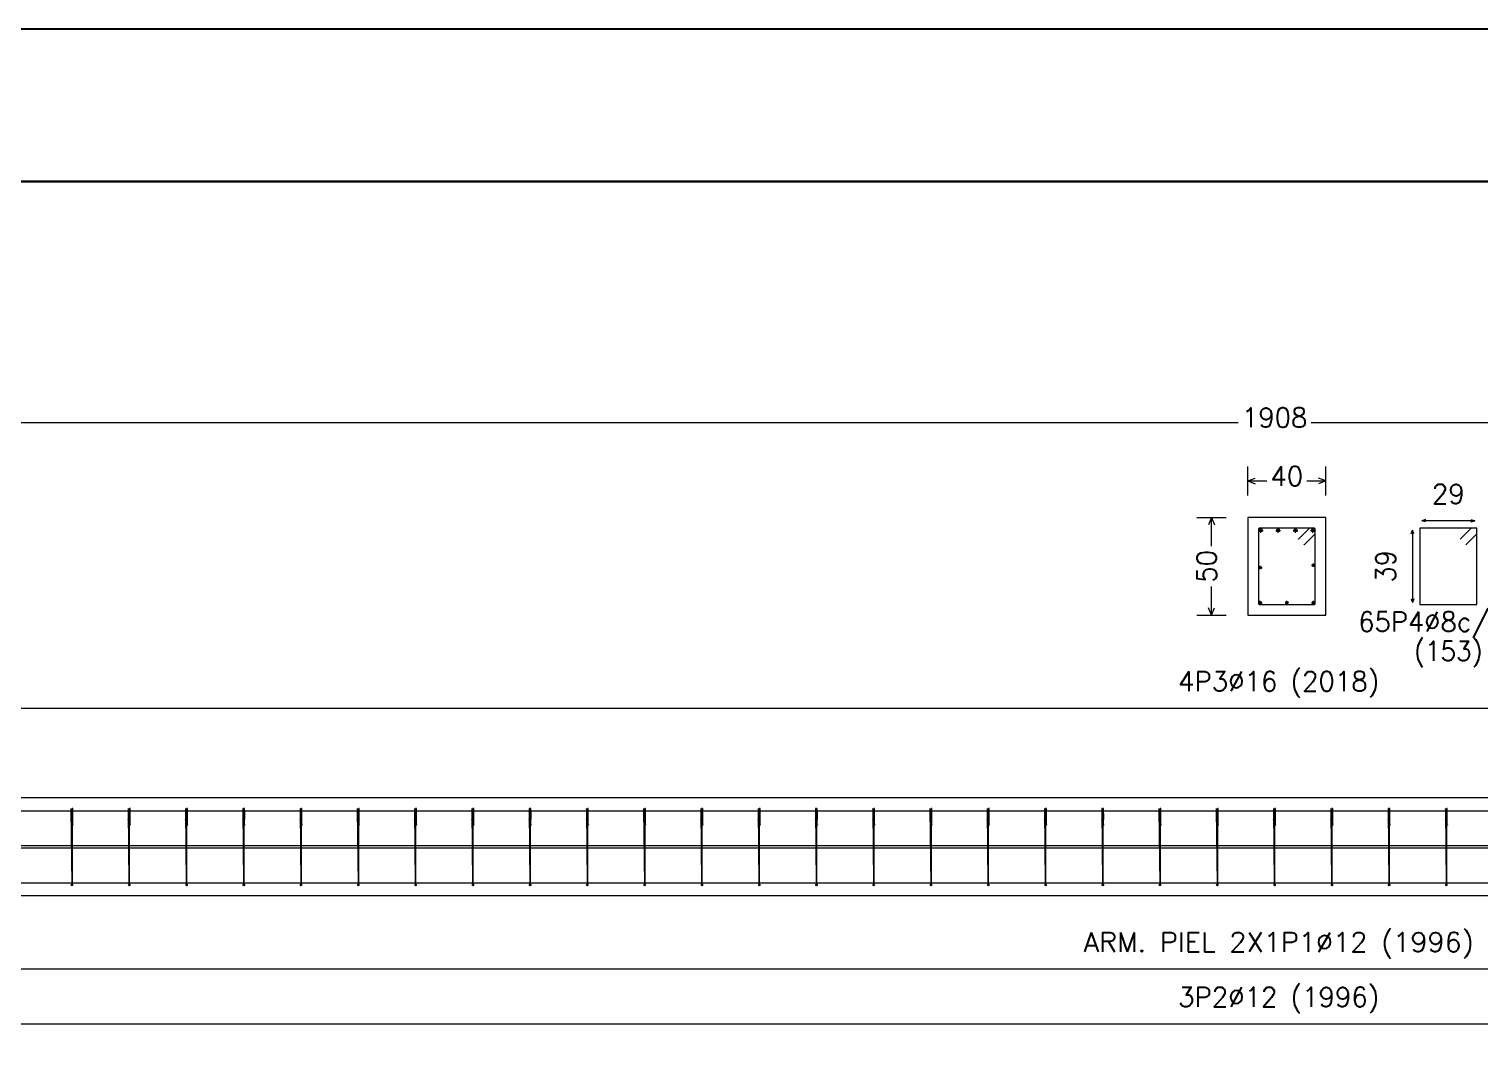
# Model space of a CAD drawing. Header units: millimetres. Extents: x -252 to 259, y -4 to 137.
# Drawn here: x 225.4 to 234.91, y 46.38 to 53 of the extents above; entities that cross this region are included whole.
import ezdxf
from ezdxf.enums import TextEntityAlignment as Align

# ---------------------------------------------------------------- set-up
doc = ezdxf.new("R2010")
doc.units = ezdxf.units.MM
doc.layers.get('0').update_dxf_attribs({"lineweight": 0})
for name, color, linetype, lineweight in [('CIM_COTAS', 2, 'Continuous', 0), ('CIM_DIB_ARMADOS', 4, 'Continuous', 0), ('CIM_GEOMETRIA', 2, 'Continuous', 0), ('CIM_TXT_ARMADOS', 3, 'Continuous', 0)]:
    doc.layers.add(name, color=color, linetype=linetype, lineweight=lineweight)
doc.layers.add('VG', color=7, linetype='Continuous')
doc.styles.add('CYPETXT', font='romans__.ttf', dxfattribs={"height": 0.2})

# ---------------------------------------------------------------- blocks, each defined once
blk = doc.blocks.new('PLANTILLA')
at = {"layer": 'VG'}
for p, q in [((72904.7103, 49224.7112), (72862.7103, 49224.7112)), ((72864.7103, 49223.7112), (72903.7103, 49223.7112))]:
    blk.add_line(p, q, dxfattribs=at)
blk.add_lwpolyline([(72864.7103, 49223.7112), (72864.7103, 49196.0112), (72885.7103, 49196.0112), (72885.7103, 49199.6112), (72903.6603, 49199.5612), (72903.7103, 49223.7112), (72864.7103, 49223.7112)], close=True, dxfattribs=at)

msp = doc.modelspace()

# ---------------------------------------------------------------- hatches: boundary and pattern name
at = {"layer": 'CIM_DIB_ARMADOS'}
h = msp.add_hatch(color=256, dxfattribs=at)
edge = h.paths.add_edge_path()
edge.add_arc((233.7232, 49.6533), 0.00102, 0, 360)
h = msp.add_hatch(color=256, dxfattribs=at)
edge = h.paths.add_edge_path()
edge.add_arc((233.7604, 49.6162), 0.00102, 0, 360)
h = msp.add_hatch(color=256, dxfattribs=at)
edge = h.paths.add_edge_path()
edge.add_arc((225.673, 47.8159), 0.00102, 0, 360)
h = msp.add_hatch(color=256, dxfattribs=at)
edge = h.paths.add_edge_path()
edge.add_arc((225.6841, 47.7788), 0.00102, 0, 360)
h = msp.add_hatch(color=256, dxfattribs=at)
edge = h.paths.add_edge_path()
edge.add_arc((226.0486, 47.8159), 0.00102, 0, 360)
h = msp.add_hatch(color=256, dxfattribs=at)
edge = h.paths.add_edge_path()
edge.add_arc((226.0597, 47.7788), 0.00102, 0, 360)
h = msp.add_hatch(color=256, dxfattribs=at)
edge = h.paths.add_edge_path()
edge.add_arc((226.4241, 47.8159), 0.00102, 0, 360)
h = msp.add_hatch(color=256, dxfattribs=at)
edge = h.paths.add_edge_path()
edge.add_arc((226.4353, 47.7788), 0.00102, 0, 360)
h = msp.add_hatch(color=256, dxfattribs=at)
edge = h.paths.add_edge_path()
edge.add_arc((226.7997, 47.8159), 0.00102, 0, 360)
h = msp.add_hatch(color=256, dxfattribs=at)
edge = h.paths.add_edge_path()
edge.add_arc((226.8108, 47.7788), 0.00102, 0, 360)
h = msp.add_hatch(color=256, dxfattribs=at)
edge = h.paths.add_edge_path()
edge.add_arc((227.1753, 47.8159), 0.00102, 0, 360)
h = msp.add_hatch(color=256, dxfattribs=at)
edge = h.paths.add_edge_path()
edge.add_arc((227.1864, 47.7788), 0.00102, 0, 360)
h = msp.add_hatch(color=256, dxfattribs=at)
edge = h.paths.add_edge_path()
edge.add_arc((227.5509, 47.8159), 0.00102, 0, 360)
h = msp.add_hatch(color=256, dxfattribs=at)
edge = h.paths.add_edge_path()
edge.add_arc((227.562, 47.7788), 0.00102, 0, 360)
h = msp.add_hatch(color=256, dxfattribs=at)
edge = h.paths.add_edge_path()
edge.add_arc((227.9264, 47.8159), 0.00102, 0, 360)
h = msp.add_hatch(color=256, dxfattribs=at)
edge = h.paths.add_edge_path()
edge.add_arc((227.9376, 47.7788), 0.00102, 0, 360)
h = msp.add_hatch(color=256, dxfattribs=at)
edge = h.paths.add_edge_path()
edge.add_arc((228.302, 47.8159), 0.00102, 0, 360)
h = msp.add_hatch(color=256, dxfattribs=at)
edge = h.paths.add_edge_path()
edge.add_arc((228.3131, 47.7788), 0.00102, 0, 360)
h = msp.add_hatch(color=256, dxfattribs=at)
edge = h.paths.add_edge_path()
edge.add_arc((228.6776, 47.8159), 0.00102, 0, 360)
h = msp.add_hatch(color=256, dxfattribs=at)
edge = h.paths.add_edge_path()
edge.add_arc((228.6887, 47.7788), 0.00102, 0, 360)
h = msp.add_hatch(color=256, dxfattribs=at)
edge = h.paths.add_edge_path()
edge.add_arc((229.0531, 47.8159), 0.00102, 0, 360)
h = msp.add_hatch(color=256, dxfattribs=at)
edge = h.paths.add_edge_path()
edge.add_arc((229.0643, 47.7788), 0.00102, 0, 360)
h = msp.add_hatch(color=256, dxfattribs=at)
edge = h.paths.add_edge_path()
edge.add_arc((229.4287, 47.8159), 0.00102, 0, 360)
h = msp.add_hatch(color=256, dxfattribs=at)
edge = h.paths.add_edge_path()
edge.add_arc((229.4398, 47.7788), 0.00102, 0, 360)
h = msp.add_hatch(color=256, dxfattribs=at)
edge = h.paths.add_edge_path()
edge.add_arc((229.8043, 47.8159), 0.00102, 0, 360)
h = msp.add_hatch(color=256, dxfattribs=at)
edge = h.paths.add_edge_path()
edge.add_arc((229.8154, 47.7788), 0.00102, 0, 360)
h = msp.add_hatch(color=256, dxfattribs=at)
edge = h.paths.add_edge_path()
edge.add_arc((230.1799, 47.8159), 0.00102, 0, 360)
h = msp.add_hatch(color=256, dxfattribs=at)
edge = h.paths.add_edge_path()
edge.add_arc((230.191, 47.7788), 0.00102, 0, 360)
h = msp.add_hatch(color=256, dxfattribs=at)
edge = h.paths.add_edge_path()
edge.add_arc((230.5554, 47.8159), 0.00102, 0, 360)
h = msp.add_hatch(color=256, dxfattribs=at)
edge = h.paths.add_edge_path()
edge.add_arc((230.5666, 47.7788), 0.00102, 0, 360)
h = msp.add_hatch(color=256, dxfattribs=at)
edge = h.paths.add_edge_path()
edge.add_arc((230.931, 47.8159), 0.00102, 0, 360)
h = msp.add_hatch(color=256, dxfattribs=at)
edge = h.paths.add_edge_path()
edge.add_arc((230.9421, 47.7788), 0.00102, 0, 360)
h = msp.add_hatch(color=256, dxfattribs=at)
edge = h.paths.add_edge_path()
edge.add_arc((231.3066, 47.8159), 0.00102, 0, 360)
h = msp.add_hatch(color=256, dxfattribs=at)
edge = h.paths.add_edge_path()
edge.add_arc((231.3177, 47.7788), 0.00102, 0, 360)
h = msp.add_hatch(color=256, dxfattribs=at)
edge = h.paths.add_edge_path()
edge.add_arc((231.6822, 47.8159), 0.00102, 0, 360)
h = msp.add_hatch(color=256, dxfattribs=at)
edge = h.paths.add_edge_path()
edge.add_arc((231.6933, 47.7788), 0.00102, 0, 360)
h = msp.add_hatch(color=256, dxfattribs=at)
edge = h.paths.add_edge_path()
edge.add_arc((232.0577, 47.8159), 0.00102, 0, 360)
h = msp.add_hatch(color=256, dxfattribs=at)
edge = h.paths.add_edge_path()
edge.add_arc((232.0688, 47.7788), 0.00102, 0, 360)
h = msp.add_hatch(color=256, dxfattribs=at)
edge = h.paths.add_edge_path()
edge.add_arc((232.4333, 47.8159), 0.00102, 0, 360)
h = msp.add_hatch(color=256, dxfattribs=at)
edge = h.paths.add_edge_path()
edge.add_arc((232.4444, 47.7788), 0.00102, 0, 360)
h = msp.add_hatch(color=256, dxfattribs=at)
edge = h.paths.add_edge_path()
edge.add_arc((232.8089, 47.8159), 0.00102, 0, 360)
h = msp.add_hatch(color=256, dxfattribs=at)
edge = h.paths.add_edge_path()
edge.add_arc((232.82, 47.7788), 0.00102, 0, 360)
h = msp.add_hatch(color=256, dxfattribs=at)
edge = h.paths.add_edge_path()
edge.add_arc((233.1844, 47.8159), 0.00102, 0, 360)
h = msp.add_hatch(color=256, dxfattribs=at)
edge = h.paths.add_edge_path()
edge.add_arc((233.1956, 47.7788), 0.00102, 0, 360)
h = msp.add_hatch(color=256, dxfattribs=at)
edge = h.paths.add_edge_path()
edge.add_arc((233.56, 47.8159), 0.00102, 0, 360)
h = msp.add_hatch(color=256, dxfattribs=at)
edge = h.paths.add_edge_path()
edge.add_arc((233.5711, 47.7788), 0.00102, 0, 360)
h = msp.add_hatch(color=256, dxfattribs=at)
edge = h.paths.add_edge_path()
edge.add_arc((233.9356, 47.8159), 0.00102, 0, 360)
h = msp.add_hatch(color=256, dxfattribs=at)
edge = h.paths.add_edge_path()
edge.add_arc((233.9467, 47.7788), 0.00102, 0, 360)
h = msp.add_hatch(color=256, dxfattribs=at)
edge = h.paths.add_edge_path()
edge.add_arc((234.3112, 47.8159), 0.00102, 0, 360)
h = msp.add_hatch(color=256, dxfattribs=at)
edge = h.paths.add_edge_path()
edge.add_arc((234.3223, 47.7788), 0.00102, 0, 360)
h = msp.add_hatch(color=256, dxfattribs=at)
edge = h.paths.add_edge_path()
edge.add_arc((234.6867, 47.8159), 0.00102, 0, 360)
h = msp.add_hatch(color=256, dxfattribs=at)
edge = h.paths.add_edge_path()
edge.add_arc((234.6979, 47.7788), 0.00102, 0, 360)

# ---------------------------------------------------------------- linework, layer by layer
at = {"layer": 'CIM_COTAS'}
for p, q in [((221.3547, 50.4185), (233.3269, 50.4185)), ((233.8049, 50.4185), (245.7771, 50.4185)), ((233.3899, 49.9385), (233.3899, 50.1305)), ((233.9019, 49.9385), (233.9019, 50.1305)), ((233.3899, 50.0345), (233.4379, 50.0537)), ((233.3899, 50.0345), (233.4379, 50.0153)), ((233.3899, 50.0345), (233.5144, 50.0345)), ((233.7774, 50.0345), (233.9019, 50.0345)), ((233.9019, 50.0345), (233.8539, 50.0537)), ((233.9019, 50.0345), (233.8539, 50.0153)), ((233.0563, 49.7949), (233.2483, 49.7949)), ((233.1523, 49.7949), (233.1331, 49.7469)), ((233.1523, 49.7949), (233.1715, 49.7469)), ((233.1523, 49.6064), (233.1523, 49.7949)), ((233.1523, 49.1549), (233.1523, 49.3433)), ((233.1523, 49.1549), (233.1331, 49.2029)), ((233.1523, 49.1549), (233.1715, 49.2029)), ((233.0563, 49.1549), (233.2483, 49.1549))]:
    msp.add_line(p, q, dxfattribs=at)
at = {"layer": 'CIM_DIB_ARMADOS'}
for p, q in [((233.459, 49.7104), (233.4897, 49.7104)), ((233.4744, 49.695), (233.4744, 49.7257)), ((233.5734, 49.7104), (233.6041, 49.7104)), ((233.5887, 49.695), (233.5887, 49.7257)), ((233.6877, 49.7104), (233.7184, 49.7104)), ((233.7031, 49.695), (233.7031, 49.7257)), ((233.8021, 49.7104), (233.8328, 49.7104)), ((233.8174, 49.695), (233.8174, 49.7257)), ((233.82, 49.471), (233.82, 49.4941)), ((233.4603, 49.4672), (233.4833, 49.4672)), ((233.4718, 49.4557), (233.4718, 49.4787)), ((233.8085, 49.4825), (233.8315, 49.4825)), ((233.4603, 49.2368), (233.4833, 49.2368)), ((233.4718, 49.2253), (233.4718, 49.2483)), ((233.6344, 49.2368), (233.6574, 49.2368)), ((233.6459, 49.2253), (233.6459, 49.2483)), ((233.8085, 49.2368), (233.8315, 49.2368)), ((233.82, 49.2253), (233.82, 49.2483))]:
    msp.add_line(p, q, dxfattribs=at)
for points in [[(233.7604, 49.6162), (233.8298, 49.6856), (233.832, 49.6889), (233.8328, 49.6929), (233.8328, 49.7155), (233.8314, 49.7206), (233.8277, 49.7244), (233.8225, 49.7257), (233.4692, 49.7257), (233.4641, 49.7244), (233.4604, 49.7206), (233.459, 49.7155), (233.459, 49.2342), (233.4604, 49.2291), (233.4641, 49.2254), (233.4692, 49.224), (233.8225, 49.224), (233.8277, 49.2254), (233.8314, 49.2291), (233.8328, 49.2342), (233.8328, 49.7155), (233.8314, 49.7206), (233.8277, 49.7244), (233.8225, 49.7257), (233.7999, 49.7257), (233.796, 49.725), (233.7927, 49.7227), (233.7232, 49.6533)], [(234.8192, 49.6162), (234.8917, 49.6886), (234.8917, 49.7257), (234.5179, 49.7257), (234.5179, 49.224), (234.8917, 49.224), (234.8917, 49.7257), (234.8545, 49.7257), (234.7821, 49.6533)], [(220.8529, 48.3305), (220.8529, 48.5456), (221.0667, 48.5456), (246.2251, 48.5456), (246.4683, 48.5456)], [(220.8529, 47.6579), (220.8529, 47.8576), (220.855, 47.8653), (220.8606, 47.8709), (220.8683, 47.8729), (221.0667, 47.8729), (246.2251, 47.8729), (246.4683, 47.8729)], [(225.6841, 47.7788), (225.6844, 47.8482), (225.6844, 47.8515), (225.6843, 47.8554), (225.6841, 47.8781), (225.684, 47.8832), (225.6839, 47.8869), (225.6839, 47.8883), (225.679, 47.8883), (225.679, 47.8869), (225.6789, 47.8832), (225.6789, 47.8781), (225.6789, 47.3968), (225.6789, 47.3917), (225.6789, 47.3879), (225.6789, 47.3865), (225.6789, 47.3879), (225.6788, 47.3917), (225.6788, 47.3968), (225.6739, 47.8781), (225.6738, 47.8832), (225.6737, 47.8869), (225.6736, 47.8883), (225.6733, 47.8883), (225.6733, 47.8875), (225.6732, 47.8853), (225.673, 47.8159)], [(226.0597, 47.7788), (226.0599, 47.8482), (226.0599, 47.8515), (226.0599, 47.8554), (226.0597, 47.8781), (226.0596, 47.8832), (226.0595, 47.8869), (226.0594, 47.8883), (226.0546, 47.8883), (226.0545, 47.8869), (226.0545, 47.8832), (226.0545, 47.8781), (226.0545, 47.3968), (226.0545, 47.3917), (226.0545, 47.3879), (226.0545, 47.3865), (226.0544, 47.3879), (226.0544, 47.3917), (226.0544, 47.3968), (226.0494, 47.8781), (226.0494, 47.8832), (226.0493, 47.8869), (226.0492, 47.8883), (226.0489, 47.8883), (226.0488, 47.8875), (226.0488, 47.8853), (226.0486, 47.8159)], [(226.4353, 47.7788), (226.4355, 47.8482), (226.4355, 47.8515), (226.4355, 47.8554), (226.4353, 47.8781), (226.4352, 47.8832), (226.4351, 47.8869), (226.435, 47.8883), (226.4302, 47.8883), (226.4301, 47.8869), (226.43, 47.8832), (226.43, 47.8781), (226.43, 47.3968), (226.43, 47.3917), (226.43, 47.3879), (226.43, 47.3865), (226.43, 47.3879), (226.43, 47.3917), (226.4299, 47.3968), (226.425, 47.8781), (226.4249, 47.8832), (226.4249, 47.8869), (226.4248, 47.8883), (226.4245, 47.8883), (226.4244, 47.8875), (226.4244, 47.8853), (226.4241, 47.8159)], [(226.8108, 47.7788), (226.8111, 47.8482), (226.8111, 47.8515), (226.8111, 47.8554), (226.8108, 47.8781), (226.8108, 47.8832), (226.8107, 47.8869), (226.8106, 47.8883), (226.8057, 47.8883), (226.8057, 47.8869), (226.8056, 47.8832), (226.8056, 47.8781), (226.8056, 47.3968), (226.8056, 47.3917), (226.8056, 47.3879), (226.8056, 47.3865), (226.8056, 47.3879), (226.8055, 47.3917), (226.8055, 47.3968), (226.8006, 47.8781), (226.8005, 47.8832), (226.8004, 47.8869), (226.8003, 47.8883), (226.8, 47.8883), (226.8, 47.8875), (226.8, 47.8853), (226.7997, 47.8159)], [(227.1864, 47.7788), (227.1867, 47.8482), (227.1867, 47.8515), (227.1866, 47.8554), (227.1864, 47.8781), (227.1863, 47.8832), (227.1862, 47.8869), (227.1862, 47.8883), (227.1813, 47.8883), (227.1812, 47.8869), (227.1812, 47.8832), (227.1812, 47.8781), (227.1812, 47.3968), (227.1812, 47.3917), (227.1812, 47.3879), (227.1812, 47.3865), (227.1812, 47.3879), (227.1811, 47.3917), (227.1811, 47.3968), (227.1762, 47.8781), (227.1761, 47.8832), (227.176, 47.8869), (227.1759, 47.8883), (227.1756, 47.8883), (227.1756, 47.8875), (227.1755, 47.8853), (227.1753, 47.8159)], [(227.562, 47.7788), (227.5622, 47.8482), (227.5622, 47.8515), (227.5622, 47.8554), (227.562, 47.8781), (227.5619, 47.8832), (227.5618, 47.8869), (227.5617, 47.8883), (227.5569, 47.8883), (227.5568, 47.8869), (227.5568, 47.8832), (227.5567, 47.8781), (227.5567, 47.3968), (227.5567, 47.3917), (227.5567, 47.3879), (227.5567, 47.3865), (227.5567, 47.3879), (227.5567, 47.3917), (227.5566, 47.3968), (227.5517, 47.8781), (227.5517, 47.8832), (227.5516, 47.8869), (227.5515, 47.8883), (227.5512, 47.8883), (227.5511, 47.8875), (227.5511, 47.8853), (227.5509, 47.8159)], [(227.9376, 47.7788), (227.9378, 47.8482), (227.9378, 47.8515), (227.9378, 47.8554), (227.9375, 47.8781), (227.9375, 47.8832), (227.9374, 47.8869), (227.9373, 47.8883), (227.9325, 47.8883), (227.9324, 47.8869), (227.9323, 47.8832), (227.9323, 47.8781), (227.9323, 47.3968), (227.9323, 47.3917), (227.9323, 47.3879), (227.9323, 47.3865), (227.9323, 47.3879), (227.9323, 47.3917), (227.9322, 47.3968), (227.9273, 47.8781), (227.9272, 47.8832), (227.9271, 47.8869), (227.9271, 47.8883), (227.9267, 47.8883), (227.9267, 47.8875), (227.9267, 47.8853), (227.9264, 47.8159)], [(228.3131, 47.7788), (228.3134, 47.8482), (228.3134, 47.8515), (228.3133, 47.8554), (228.3131, 47.8781), (228.313, 47.8832), (228.313, 47.8869), (228.3129, 47.8883), (228.308, 47.8883), (228.308, 47.8869), (228.3079, 47.8832), (228.3079, 47.8781), (228.3079, 47.3968), (228.3079, 47.3917), (228.3079, 47.3879), (228.3079, 47.3865), (228.3079, 47.3879), (228.3078, 47.3917), (228.3078, 47.3968), (228.3029, 47.8781), (228.3028, 47.8832), (228.3027, 47.8869), (228.3026, 47.8883), (228.3023, 47.8883), (228.3023, 47.8875), (228.3022, 47.8853), (228.302, 47.8159)], [(228.6887, 47.7788), (228.6889, 47.8482), (228.6889, 47.8515), (228.6889, 47.8554), (228.6887, 47.8781), (228.6886, 47.8832), (228.6885, 47.8869), (228.6884, 47.8883), (228.6836, 47.8883), (228.6835, 47.8869), (228.6835, 47.8832), (228.6835, 47.8781), (228.6835, 47.3968), (228.6835, 47.3917), (228.6835, 47.3879), (228.6835, 47.3865), (228.6834, 47.3879), (228.6834, 47.3917), (228.6834, 47.3968), (228.6784, 47.8781), (228.6784, 47.8832), (228.6783, 47.8869), (228.6782, 47.8883), (228.6779, 47.8883), (228.6778, 47.8875), (228.6778, 47.8853), (228.6776, 47.8159)], [(229.0643, 47.7788), (229.0645, 47.8482), (229.0645, 47.8515), (229.0645, 47.8554), (229.0643, 47.8781), (229.0642, 47.8832), (229.0641, 47.8869), (229.064, 47.8883), (229.0592, 47.8883), (229.0591, 47.8869), (229.059, 47.8832), (229.059, 47.8781), (229.059, 47.3968), (229.059, 47.3917), (229.059, 47.3879), (229.059, 47.3865), (229.059, 47.3879), (229.059, 47.3917), (229.0589, 47.3968), (229.054, 47.8781), (229.0539, 47.8832), (229.0539, 47.8869), (229.0538, 47.8883), (229.0535, 47.8883), (229.0534, 47.8875), (229.0534, 47.8853), (229.0531, 47.8159)], [(229.4398, 47.7788), (229.4401, 47.8482), (229.4401, 47.8515), (229.4401, 47.8554), (229.4398, 47.8781), (229.4398, 47.8832), (229.4397, 47.8869), (229.4396, 47.8883), (229.4347, 47.8883), (229.4347, 47.8869), (229.4346, 47.8832), (229.4346, 47.8781), (229.4346, 47.3968), (229.4346, 47.3917), (229.4346, 47.3879), (229.4346, 47.3865), (229.4346, 47.3879), (229.4345, 47.3917), (229.4345, 47.3968), (229.4296, 47.8781), (229.4295, 47.8832), (229.4294, 47.8869), (229.4293, 47.8883), (229.429, 47.8883), (229.429, 47.8875), (229.429, 47.8853), (229.4287, 47.8159)], [(229.8154, 47.7788), (229.8157, 47.8482), (229.8157, 47.8515), (229.8156, 47.8554), (229.8154, 47.8781), (229.8153, 47.8832), (229.8152, 47.8869), (229.8152, 47.8883), (229.8103, 47.8883), (229.8102, 47.8869), (229.8102, 47.8832), (229.8102, 47.8781), (229.8102, 47.3968), (229.8102, 47.3917), (229.8102, 47.3879), (229.8102, 47.3865), (229.8102, 47.3879), (229.8101, 47.3917), (229.8101, 47.3968), (229.8052, 47.8781), (229.8051, 47.8832), (229.805, 47.8869), (229.8049, 47.8883), (229.8046, 47.8883), (229.8046, 47.8875), (229.8045, 47.8853), (229.8043, 47.8159)], [(230.191, 47.7788), (230.1912, 47.8482), (230.1912, 47.8515), (230.1912, 47.8554), (230.191, 47.8781), (230.1909, 47.8832), (230.1908, 47.8869), (230.1907, 47.8883), (230.1859, 47.8883), (230.1858, 47.8869), (230.1858, 47.8832), (230.1857, 47.8781), (230.1857, 47.3968), (230.1857, 47.3917), (230.1857, 47.3879), (230.1857, 47.3865), (230.1857, 47.3879), (230.1857, 47.3917), (230.1856, 47.3968), (230.1807, 47.8781), (230.1807, 47.8832), (230.1806, 47.8869), (230.1805, 47.8883), (230.1802, 47.8883), (230.1801, 47.8875), (230.1801, 47.8853), (230.1799, 47.8159)], [(230.5666, 47.7788), (230.5668, 47.8482), (230.5668, 47.8515), (230.5668, 47.8554), (230.5665, 47.8781), (230.5665, 47.8832), (230.5664, 47.8869), (230.5663, 47.8883), (230.5615, 47.8883), (230.5614, 47.8869), (230.5613, 47.8832), (230.5613, 47.8781), (230.5613, 47.3968), (230.5613, 47.3917), (230.5613, 47.3879), (230.5613, 47.3865), (230.5613, 47.3879), (230.5613, 47.3917), (230.5612, 47.3968), (230.5563, 47.8781), (230.5562, 47.8832), (230.5561, 47.8869), (230.5561, 47.8883), (230.5557, 47.8883), (230.5557, 47.8875), (230.5557, 47.8853), (230.5554, 47.8159)], [(230.9421, 47.7788), (230.9424, 47.8482), (230.9424, 47.8515), (230.9423, 47.8554), (230.9421, 47.8781), (230.942, 47.8832), (230.942, 47.8869), (230.9419, 47.8883), (230.937, 47.8883), (230.937, 47.8869), (230.9369, 47.8832), (230.9369, 47.8781), (230.9369, 47.3968), (230.9369, 47.3917), (230.9369, 47.3879), (230.9369, 47.3865), (230.9369, 47.3879), (230.9368, 47.3917), (230.9368, 47.3968), (230.9319, 47.8781), (230.9318, 47.8832), (230.9317, 47.8869), (230.9316, 47.8883), (230.9313, 47.8883), (230.9313, 47.8875), (230.9312, 47.8853), (230.931, 47.8159)], [(231.3177, 47.7788), (231.3179, 47.8482), (231.3179, 47.8515), (231.3179, 47.8554), (231.3177, 47.8781), (231.3176, 47.8832), (231.3175, 47.8869), (231.3174, 47.8883), (231.3126, 47.8883), (231.3125, 47.8869), (231.3125, 47.8832), (231.3125, 47.8781), (231.3125, 47.3968), (231.3125, 47.3917), (231.3125, 47.3879), (231.3125, 47.3865), (231.3124, 47.3879), (231.3124, 47.3917), (231.3124, 47.3968), (231.3074, 47.8781), (231.3074, 47.8832), (231.3073, 47.8869), (231.3072, 47.8883), (231.3069, 47.8883), (231.3068, 47.8875), (231.3068, 47.8853), (231.3066, 47.8159)], [(231.6933, 47.7788), (231.6935, 47.8482), (231.6935, 47.8515), (231.6935, 47.8554), (231.6933, 47.8781), (231.6932, 47.8832), (231.6931, 47.8869), (231.693, 47.8883), (231.6882, 47.8883), (231.6881, 47.8869), (231.6881, 47.8832), (231.688, 47.8781), (231.688, 47.3968), (231.688, 47.3917), (231.688, 47.3879), (231.688, 47.3865), (231.688, 47.3879), (231.688, 47.3917), (231.6879, 47.3968), (231.683, 47.8781), (231.6829, 47.8832), (231.6829, 47.8869), (231.6828, 47.8883), (231.6825, 47.8883), (231.6824, 47.8875), (231.6824, 47.8853), (231.6822, 47.8159)], [(232.0688, 47.7788), (232.0691, 47.8482), (232.0691, 47.8515), (232.0691, 47.8554), (232.0688, 47.8781), (232.0688, 47.8832), (232.0687, 47.8869), (232.0686, 47.8883), (232.0637, 47.8883), (232.0637, 47.8869), (232.0636, 47.8832), (232.0636, 47.8781), (232.0636, 47.3968), (232.0636, 47.3917), (232.0636, 47.3879), (232.0636, 47.3865), (232.0636, 47.3879), (232.0636, 47.3917), (232.0635, 47.3968), (232.0586, 47.8781), (232.0585, 47.8832), (232.0584, 47.8869), (232.0583, 47.8883), (232.058, 47.8883), (232.058, 47.8875), (232.058, 47.8853), (232.0577, 47.8159)], [(232.4444, 47.7788), (232.4447, 47.8482), (232.4447, 47.8515), (232.4446, 47.8554), (232.4444, 47.8781), (232.4443, 47.8832), (232.4442, 47.8869), (232.4442, 47.8883), (232.4393, 47.8883), (232.4392, 47.8869), (232.4392, 47.8832), (232.4392, 47.8781), (232.4392, 47.3968), (232.4392, 47.3917), (232.4392, 47.3879), (232.4392, 47.3865), (232.4392, 47.3879), (232.4391, 47.3917), (232.4391, 47.3968), (232.4342, 47.8781), (232.4341, 47.8832), (232.434, 47.8869), (232.4339, 47.8883), (232.4336, 47.8883), (232.4336, 47.8875), (232.4335, 47.8853), (232.4333, 47.8159)], [(232.82, 47.7788), (232.8202, 47.8482), (232.8202, 47.8515), (232.8202, 47.8554), (232.82, 47.8781), (232.8199, 47.8832), (232.8198, 47.8869), (232.8197, 47.8883), (232.8149, 47.8883), (232.8148, 47.8869), (232.8148, 47.8832), (232.8147, 47.8781), (232.8147, 47.3968), (232.8147, 47.3917), (232.8147, 47.3879), (232.8147, 47.3865), (232.8147, 47.3879), (232.8147, 47.3917), (232.8146, 47.3968), (232.8097, 47.8781), (232.8097, 47.8832), (232.8096, 47.8869), (232.8095, 47.8883), (232.8092, 47.8883), (232.8091, 47.8875), (232.8091, 47.8853), (232.8089, 47.8159)], [(233.1956, 47.7788), (233.1958, 47.8482), (233.1958, 47.8515), (233.1958, 47.8554), (233.1955, 47.8781), (233.1955, 47.8832), (233.1954, 47.8869), (233.1953, 47.8883), (233.1905, 47.8883), (233.1904, 47.8869), (233.1903, 47.8832), (233.1903, 47.8781), (233.1903, 47.3968), (233.1903, 47.3917), (233.1903, 47.3879), (233.1903, 47.3865), (233.1903, 47.3879), (233.1903, 47.3917), (233.1902, 47.3968), (233.1853, 47.8781), (233.1852, 47.8832), (233.1851, 47.8869), (233.1851, 47.8883), (233.1847, 47.8883), (233.1847, 47.8875), (233.1847, 47.8853), (233.1844, 47.8159)], [(233.5711, 47.7788), (233.5714, 47.8482), (233.5714, 47.8515), (233.5713, 47.8554), (233.5711, 47.8781), (233.571, 47.8832), (233.571, 47.8869), (233.5709, 47.8883), (233.566, 47.8883), (233.566, 47.8869), (233.5659, 47.8832), (233.5659, 47.8781), (233.5659, 47.3968), (233.5659, 47.3917), (233.5659, 47.3879), (233.5659, 47.3865), (233.5659, 47.3879), (233.5658, 47.3917), (233.5658, 47.3968), (233.5609, 47.8781), (233.5608, 47.8832), (233.5607, 47.8869), (233.5606, 47.8883), (233.5603, 47.8883), (233.5603, 47.8875), (233.5603, 47.8853), (233.56, 47.8159)], [(233.9467, 47.7788), (233.947, 47.8482), (233.9469, 47.8515), (233.9469, 47.8554), (233.9467, 47.8781), (233.9466, 47.8832), (233.9465, 47.8869), (233.9464, 47.8883), (233.9416, 47.8883), (233.9415, 47.8869), (233.9415, 47.8832), (233.9415, 47.8781), (233.9415, 47.3968), (233.9415, 47.3917), (233.9415, 47.3879), (233.9415, 47.3865), (233.9414, 47.3879), (233.9414, 47.3917), (233.9414, 47.3968), (233.9364, 47.8781), (233.9364, 47.8832), (233.9363, 47.8869), (233.9362, 47.8883), (233.9359, 47.8883), (233.9358, 47.8875), (233.9358, 47.8853), (233.9356, 47.8159)], [(234.3223, 47.7788), (234.3225, 47.8482), (234.3225, 47.8515), (234.3225, 47.8554), (234.3223, 47.8781), (234.3222, 47.8832), (234.3221, 47.8869), (234.322, 47.8883), (234.3172, 47.8883), (234.3171, 47.8869), (234.3171, 47.8832), (234.317, 47.8781), (234.317, 47.3968), (234.317, 47.3917), (234.317, 47.3879), (234.317, 47.3865), (234.317, 47.3879), (234.317, 47.3917), (234.3169, 47.3968), (234.312, 47.8781), (234.3119, 47.8832), (234.3119, 47.8869), (234.3118, 47.8883), (234.3115, 47.8883), (234.3114, 47.8875), (234.3114, 47.8853), (234.3112, 47.8159)], [(234.6979, 47.7788), (234.6981, 47.8482), (234.6981, 47.8515), (234.6981, 47.8554), (234.6978, 47.8781), (234.6978, 47.8832), (234.6977, 47.8869), (234.6976, 47.8883), (234.6927, 47.8883), (234.6927, 47.8869), (234.6926, 47.8832), (234.6926, 47.8781), (234.6926, 47.3968), (234.6926, 47.3917), (234.6926, 47.3879), (234.6926, 47.3865), (234.6926, 47.3879), (234.6926, 47.3917), (234.6925, 47.3968), (234.6876, 47.8781), (234.6875, 47.8832), (234.6874, 47.8869), (234.6873, 47.8883), (234.687, 47.8883), (234.687, 47.8875), (234.687, 47.8853), (234.6867, 47.8159)], [(220.8747, 47.6451), (221.0667, 47.6451), (246.2251, 47.6451), (246.4171, 47.6451)], [(220.8747, 47.6297), (221.0667, 47.6297), (246.2251, 47.6297), (246.4171, 47.6297)], [(220.8747, 47.3993), (221.0667, 47.3993), (246.2251, 47.3993), (246.4171, 47.3993)], [(220.8747, 46.8355), (221.0667, 46.8355), (246.2251, 46.8355), (246.4171, 46.8355)], [(220.8747, 46.4758), (221.0667, 46.4758), (246.2251, 46.4758), (246.4171, 46.4758)]]:
    msp.add_lwpolyline(points, dxfattribs=at)
for centre, radius in [((233.4744, 49.7104), 0.0102), ((233.5887, 49.7104), 0.0102), ((233.7031, 49.7104), 0.0102), ((233.8174, 49.7104), 0.0102), ((233.7232, 49.6533), 0.00102), ((233.7604, 49.6162), 0.00102), ((233.82, 49.4825), 0.00768), ((233.4718, 49.4672), 0.00768), ((233.4718, 49.2368), 0.00768), ((233.6459, 49.2368), 0.00768), ((233.82, 49.2368), 0.00768), ((225.673, 47.8159), 0.00102), ((225.6841, 47.7788), 0.00102), ((226.0486, 47.8159), 0.00102), ((226.0597, 47.7788), 0.00102), ((226.4241, 47.8159), 0.00102), ((226.4353, 47.7788), 0.00102), ((226.7997, 47.8159), 0.00102), ((226.8108, 47.7788), 0.00102), ((227.1753, 47.8159), 0.00102), ((227.1864, 47.7788), 0.00102), ((227.5509, 47.8159), 0.00102), ((227.562, 47.7788), 0.00102), ((227.9264, 47.8159), 0.00102), ((227.9376, 47.7788), 0.00102), ((228.302, 47.8159), 0.00102), ((228.3131, 47.7788), 0.00102), ((228.6776, 47.8159), 0.00102), ((228.6887, 47.7788), 0.00102), ((229.0531, 47.8159), 0.00102), ((229.0643, 47.7788), 0.00102), ((229.4287, 47.8159), 0.00102), ((229.4398, 47.7788), 0.00102), ((229.8043, 47.8159), 0.00102), ((229.8154, 47.7788), 0.00102), ((230.1799, 47.8159), 0.00102), ((230.191, 47.7788), 0.00102), ((230.5554, 47.8159), 0.00102), ((230.5666, 47.7788), 0.00102), ((230.931, 47.8159), 0.00102), ((230.9421, 47.7788), 0.00102), ((231.3066, 47.8159), 0.00102), ((231.3177, 47.7788), 0.00102), ((231.6822, 47.8159), 0.00102), ((231.6933, 47.7788), 0.00102), ((232.0577, 47.8159), 0.00102), ((232.0688, 47.7788), 0.00102), ((232.4333, 47.8159), 0.00102), ((232.4444, 47.7788), 0.00102), ((232.8089, 47.8159), 0.00102), ((232.82, 47.7788), 0.00102), ((233.1844, 47.8159), 0.00102), ((233.1956, 47.7788), 0.00102), ((233.56, 47.8159), 0.00102), ((233.5711, 47.7788), 0.00102), ((233.9356, 47.8159), 0.00102), ((233.9467, 47.7788), 0.00102), ((234.3112, 47.8159), 0.00102), ((234.3223, 47.7788), 0.00102), ((234.6867, 47.8159), 0.00102), ((234.6979, 47.7788), 0.00102), ((225.6789, 47.3865), 0.00512), ((226.0545, 47.3865), 0.00512), ((226.43, 47.3865), 0.00512), ((226.8056, 47.3865), 0.00512), ((227.1812, 47.3865), 0.00512), ((227.5567, 47.3865), 0.00512), ((227.9323, 47.3865), 0.00512), ((228.3079, 47.3865), 0.00512), ((228.6835, 47.3865), 0.00512), ((229.059, 47.3865), 0.00512), ((229.4346, 47.3865), 0.00512), ((229.8102, 47.3865), 0.00512), ((230.1857, 47.3865), 0.00512), ((230.5613, 47.3865), 0.00512), ((230.9369, 47.3865), 0.00512), ((231.3125, 47.3865), 0.00512), ((231.688, 47.3865), 0.00512), ((232.0636, 47.3865), 0.00512), ((232.4392, 47.3865), 0.00512), ((232.8147, 47.3865), 0.00512), ((233.1903, 47.3865), 0.00512), ((233.5659, 47.3865), 0.00512), ((233.9415, 47.3865), 0.00512), ((234.317, 47.3865), 0.00512), ((234.6926, 47.3865), 0.00512)]:
    msp.add_circle(centre, radius, dxfattribs=at)
at = {"layer": 'CIM_GEOMETRIA'}
for p, q in [((246.2251, 47.9574), (221.0667, 47.9574)), ((221.0667, 47.3174), (246.2251, 47.3174))]:
    msp.add_line(p, q, dxfattribs=at)
msp.add_lwpolyline([(233.3899, 49.7949), (233.3899, 49.1549), (233.9019, 49.1549), (233.9019, 49.7949), (233.3899, 49.7949)], close=True, dxfattribs=at)
at = {"layer": 'CIM_TXT_ARMADOS'}
for p, q in [((234.5564, 49.7817), (234.5308, 49.7737)), ((234.5564, 49.7657), (234.5308, 49.7737)), ((234.8787, 49.7737), (234.5308, 49.7737)), ((234.8531, 49.7817), (234.8787, 49.7737)), ((234.8531, 49.7657), (234.8787, 49.7737)), ((234.4619, 49.6872), (234.4699, 49.7128)), ((234.4779, 49.6872), (234.4699, 49.7128)), ((234.4699, 49.7128), (234.4699, 49.2369)), ((234.4619, 49.2625), (234.4699, 49.2369)), ((234.4779, 49.2625), (234.4699, 49.2369))]:
    msp.add_line(p, q, dxfattribs=at)

# ---------------------------------------------------------------- block references
msp.add_blockref('PLANTILLA', (-72646.0329, -49171.7139))

# ---------------------------------------------------------------- texts
at = {"layer": 'CIM_COTAS', "style": 'CYPETXT', "width": 0.872087}
for s, p, p2 in [('1908', (233.3509, 50.3865), (233.7809, 50.3865)), ('40', (233.5384, 50.0025), (233.7534, 50.0025))]:
    msp.add_text(s, height=0.128, dxfattribs=at).set_placement(p, p2, align=Align.FIT)
msp.add_text('50', height=0.128, rotation=90, dxfattribs=at).set_placement((233.1843, 49.3673), (233.1843, 49.5824), align=Align.FIT)
at = {"layer": 'CIM_TXT_ARMADOS', "style": 'CYPETXT'}
for s, width, p, p2 in [('29', 0.872087, (234.5973, 49.8857), (234.8123, 49.8857)), ('65P4%%c8c/30', 0.870411, (234.1144, 49.048), (235.1877, 49.048)), ('(153)', 0.825691, (234.4801, 48.856), (234.9294, 48.856)), ('4P3%%c16 (2018)', 0.858421, (232.9326, 48.6576), (234.2517, 48.6576)), ('ARM. PIEL 2X1P1%%c12 (1996)', 0.885641, (232.3125, 46.9475), (234.8718, 46.9475)), ('3P2%%c12 (1996)', 0.858421, (232.9326, 46.5878), (234.2517, 46.5878))]:
    msp.add_text(s, height=0.128, dxfattribs=dict(at, width=width)).set_placement(p, p2, align=Align.FIT)
at = {"layer": 'CIM_TXT_ARMADOS', "style": 'CYPETXT', "width": 0.872087}
msp.add_text('39', height=0.128, rotation=90, dxfattribs=at).set_placement((234.3579, 49.3673), (234.3579, 49.5824), align=Align.FIT)

doc.saveas('drawing.dxf')
